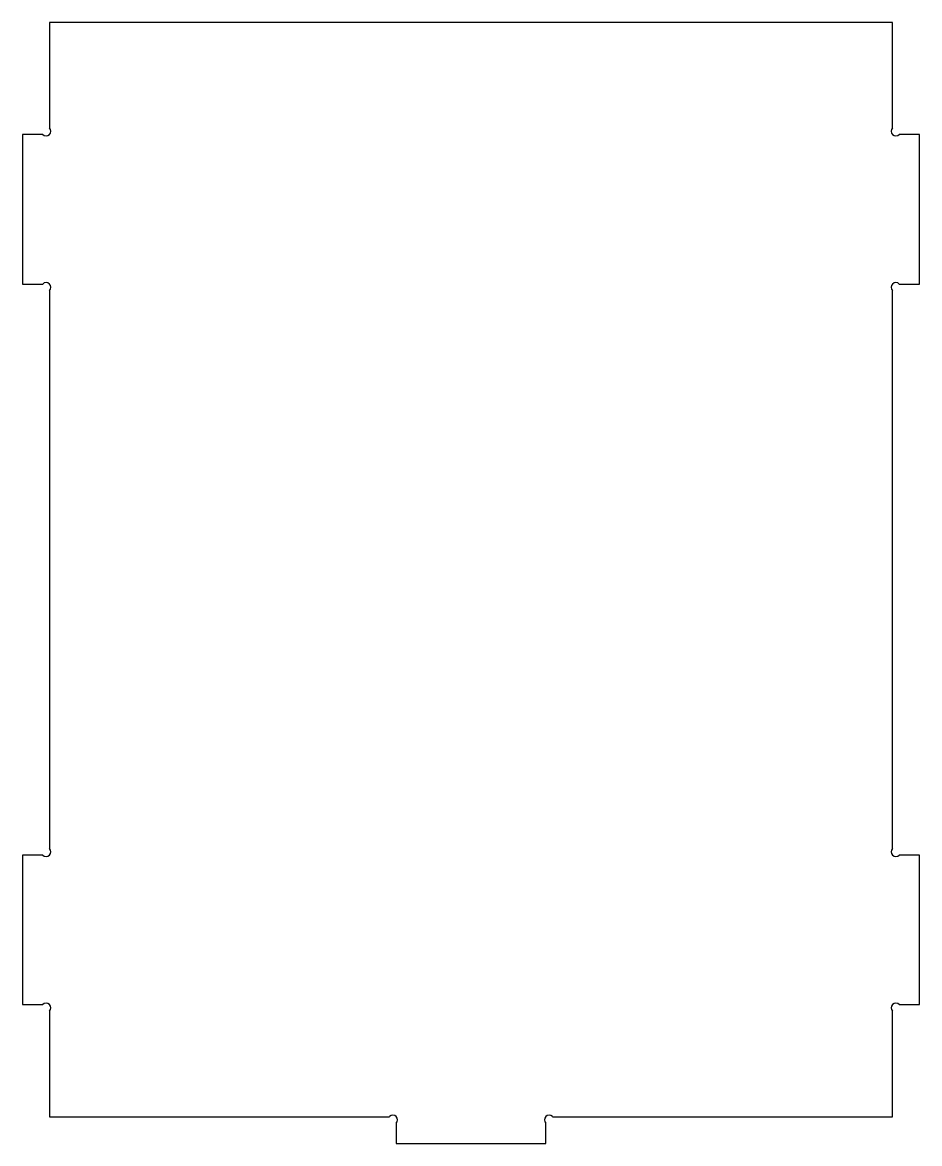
# Model space of a CAD drawing. Header units: inches. Extents: x -24 to 0, y 0 to 30.
import ezdxf

# ---------------------------------------------------------------- set-up
doc = ezdxf.new("R2010")
doc.units = ezdxf.units.IN
doc.layers.get('0').update_dxf_attribs({"linetype": 'CONTINUOUS'})

msp = doc.modelspace()

# ---------------------------------------------------------------- linework, layer by layer
for p, q in [((-0.72, 30), (-23.28, 30)), ((-0.72, 27.177), (-0.72, 30)), ((-23.28, 30), (-23.28, 27.177)), ((-23.457, 27), (-24, 27)), ((-24, 27), (-24, 23)), ((0, 27), (-0.543, 27)), ((0, 23), (0, 27)), ((-24, 23), (-23.457, 23)), ((-23.28, 22.823), (-23.28, 7.897)), ((-0.72, 7.897), (-0.72, 22.823)), ((-0.543, 23), (0, 23)), ((-23.457, 7.72), (-24, 7.72)), ((-24, 7.72), (-24, 3.72)), ((0, 7.72), (-0.543, 7.72)), ((0, 3.72), (0, 7.72)), ((-24, 3.72), (-23.457, 3.72)), ((-0.543, 3.72), (0, 3.72)), ((-23.28, 3.543), (-23.28, 0.72)), ((-0.72, 0.72), (-0.72, 3.543)), ((-23.28, 0.72), (-14.177, 0.72)), ((-9.823, 0.72), (-0.72, 0.72)), ((-14, 0.543), (-14, 0)), ((-10, 0), (-10, 0.543)), ((-14, 0), (-10, 0))]:
    msp.add_line(p, q)
for centre, start, end in [((-23.368, 27.088), -135, 45), ((-0.632, 27.088), 135, 315), ((-23.368, 22.912), -45, 135), ((-0.632, 22.912), 45, 225), ((-23.368, 7.808), -135, 45), ((-0.632, 7.808), 135, 315), ((-23.368, 3.632), -45, 135), ((-0.632, 3.632), 45, 225), ((-14.088, 0.632), -45, 135), ((-9.912, 0.632), 45, 225)]:
    msp.add_arc(centre, 0.125, start, end)

doc.saveas('drawing.dxf')
